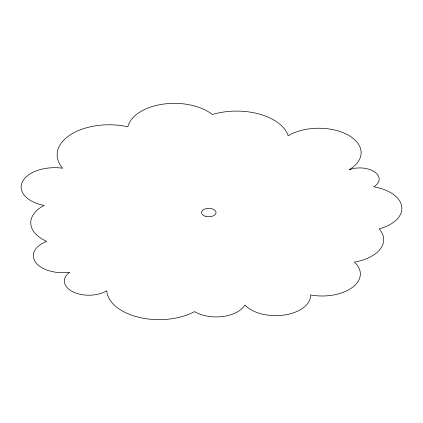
<?xml version="1.0" encoding="UTF-8"?>
<svg xmlns="http://www.w3.org/2000/svg" width="423" height="423" viewBox="0 0 423 423"><rect width="100%" height="100%" fill="white"/><g stroke="black" fill="none" stroke-linecap="round" stroke-linejoin="round"><path stroke-width="0.63" d="M205.15 216.195A7.286 4.204 0 0 0 216.079 212.552A7.286 4.204 0 0 0 205.15 208.914A7.286 4.204 0 0 0 205.15 216.195M374.683 171.944A19.384 11.194 0 0 0 349.16 169.739A42.369 24.465 0 0 0 348.192 135.09A42.369 24.465 0 0 0 288.179 135.767A52.526 30.324 0 0 0 212.33 114.511A46.937 27.098 0 0 0 162.903 104.169A46.937 27.098 0 0 0 127.857 126.794A51.976 30.007 0 0 0 70.646 134.604A51.976 30.007 0 0 0 62.646 168.227A33.576 19.384 0 0 0 22.461 181.7A33.576 19.384 0 0 0 44.082 205.451A40.508 23.387 0 0 0 46.763 241.417A29.478 17.02 0 0 0 35.691 262.408A29.478 17.02 0 0 0 69.658 272.253A24.534 14.165 0 0 0 72.814 291.764A24.534 14.165 0 0 0 106.718 290.786A52.415 30.26 0 0 0 139.167 317.377A52.415 30.26 0 0 0 194.622 311.624A30.118 17.385 0 0 0 244.869 304.983A34.892 20.145 0 0 0 284.579 314.976A34.892 20.145 0 0 0 310.53 294.953A38.213 22.059 0 0 0 352.422 287.391A38.213 22.059 0 0 0 354.363 262.075A40.449 23.355 0 0 0 379.135 228.843A38.905 22.461 0 0 0 401.771 206.768A38.905 22.461 0 0 0 373.8 186.834A19.384 11.194 0 0 0 374.683 171.944"/></g></svg>
